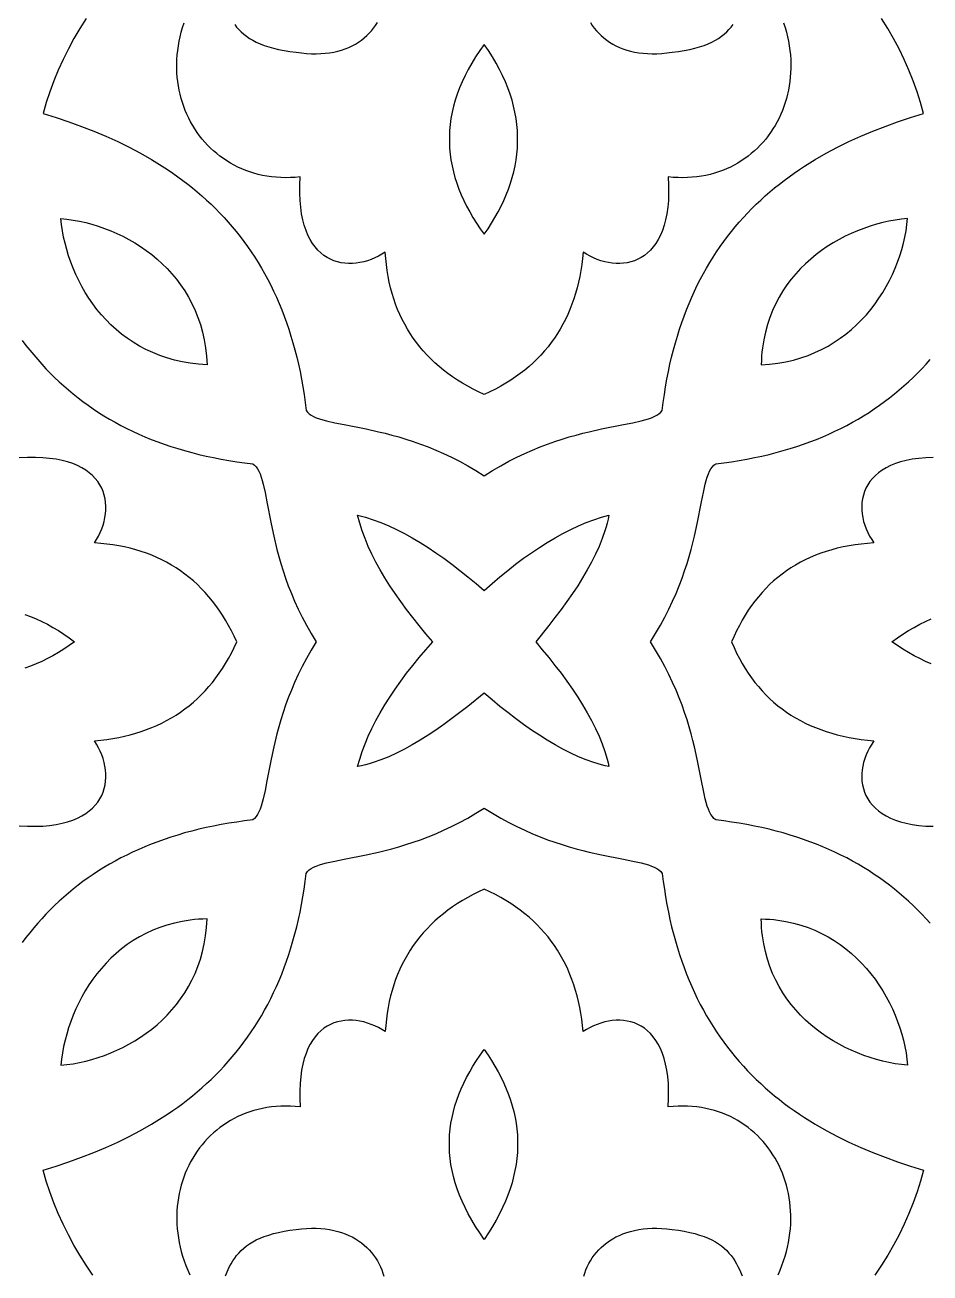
# Model space of a CAD drawing. Extents: x -335 to 335, y -262 to 262.
# Drawn here: x -29.5 to 28.8, y -40.7 to 39.7 of the extents above; entities that cross this region are included whole.
import ezdxf

# ---------------------------------------------------------------- set-up
doc = ezdxf.new("R2010")
doc.units = 0
doc.layers.add('LAYER_1', color=18, linetype='CONTINUOUS')

msp = doc.modelspace()

# ---------------------------------------------------------------- linework, layer by layer
at = {"layer": 'LAYER_1'}
msp.add_lwpolyline([(0.03, 87.47, 0.414214), (-87.47, -0.03, 0.414214), (0.03, -87.53, 0.414214), (87.53, -0.03, 0.414214)], format="xyb", close=True, dxfattribs=at)
for points in [[(-25.568, 40.084), (-25.975, 39.44), (-26.358, 38.784), (-26.718, 38.116), (-27.054, 37.438), (-27.366, 36.752), (-27.652, 36.06), (-27.911, 35.361), (-28.144, 34.66), (-28.349, 33.955), (-27.509, 33.697), (-26.682, 33.422), (-25.872, 33.13), (-25.076, 32.821), (-24.298, 32.494), (-23.536, 32.148), (-22.791, 31.783), (-22.065, 31.399), (-21.357, 30.995), (-20.667, 30.57), (-20.33, 30.349), (-19.998, 30.123), (-19.671, 29.892), (-19.348, 29.655), (-19.031, 29.413), (-18.72, 29.165), (-18.413, 28.911), (-18.112, 28.651), (-17.816, 28.386), (-17.526, 28.114), (-17.241, 27.837), (-16.962, 27.553), (-16.689, 27.263), (-16.421, 26.967), (-16.159, 26.665), (-15.904, 26.356), (-15.654, 26.041), (-15.41, 25.72), (-15.172, 25.391), (-14.94, 25.057), (-14.715, 24.715), (-14.496, 24.367), (-14.283, 24.011), (-14.077, 23.649), (-13.877, 23.28), (-13.684, 22.904), (-13.497, 22.521), (-13.317, 22.13), (-13.144, 21.732), (-12.977, 21.327), (-12.818, 20.914), (-12.666, 20.494), (-12.52, 20.067), (-12.382, 19.631), (-12.251, 19.188), (-12.127, 18.738), (-12.01, 18.279), (-11.901, 17.813), (-11.799, 17.338), (-11.705, 16.856), (-11.618, 16.365), (-11.539, 15.866), (-11.467, 15.359), (-11.404, 14.844), (-11.32, 14.73), (-11.212, 14.627), (-11.081, 14.534), (-10.926, 14.449), (-10.75, 14.371), (-10.553, 14.299), (-10.334, 14.232), (-10.095, 14.169), (-9.56, 14.048), (-8.951, 13.928), (-7.533, 13.649), (-6.735, 13.472), (-6.315, 13.37), (-5.883, 13.257), (-5.438, 13.133), (-4.983, 12.995), (-4.516, 12.843), (-4.04, 12.676), (-3.553, 12.492), (-3.058, 12.29), (-2.555, 12.069), (-2.044, 11.828), (-1.526, 11.566), (-1.002, 11.281), (-0.472, 10.973), (0.063, 10.639), (0.598, 10.973), (1.127, 11.281), (1.65, 11.566), (2.166, 11.828), (2.674, 12.069), (3.174, 12.29), (3.666, 12.492), (4.149, 12.676), (4.621, 12.843), (5.084, 12.995), (5.536, 13.133), (5.976, 13.257), (6.405, 13.37), (6.821, 13.472), (7.613, 13.649), (9.022, 13.928), (9.631, 14.048), (10.169, 14.169), (10.41, 14.232), (10.632, 14.299), (10.835, 14.371), (11.017, 14.449), (11.178, 14.534), (11.318, 14.627), (11.436, 14.73), (11.531, 14.844), (11.594, 15.359), (11.665, 15.866), (11.744, 16.365), (11.83, 16.856), (11.924, 17.338), (12.025, 17.813), (12.133, 18.279), (12.248, 18.738), (12.371, 19.188), (12.5, 19.631), (12.637, 20.067), (12.781, 20.494), (12.931, 20.914), (13.089, 21.327), (13.253, 21.732), (13.424, 22.13), (13.602, 22.521), (13.786, 22.904), (13.977, 23.28), (14.174, 23.649), (14.378, 24.011), (14.588, 24.367), (14.804, 24.715), (15.027, 25.057), (15.256, 25.391), (15.491, 25.72), (15.732, 26.041), (15.979, 26.356), (16.232, 26.665), (16.491, 26.967), (16.755, 27.263), (17.026, 27.553), (17.302, 27.837), (17.583, 28.114), (17.871, 28.386), (18.164, 28.651), (18.462, 28.911), (18.765, 29.165), (19.074, 29.413), (19.389, 29.655), (19.708, 29.892), (20.033, 30.123), (20.362, 30.349), (20.697, 30.57), (21.381, 30.995), (22.084, 31.399), (22.807, 31.783), (23.547, 32.148), (24.306, 32.494), (25.082, 32.821), (25.875, 33.13), (26.684, 33.422), (27.509, 33.697), (28.349, 33.955), (28.156, 34.66), (27.934, 35.361), (27.684, 36.06), (27.407, 36.752), (27.105, 37.438), (26.776, 38.116), (26.423, 38.784), (26.046, 39.44), (25.645, 40.084)], [(19.342, 39.798), (19.437, 39.502), (19.521, 39.205), (19.594, 38.908), (19.656, 38.612), (19.707, 38.317), (19.748, 38.023), (19.778, 37.731), (19.798, 37.44), (19.807, 37.151), (19.806, 36.863), (19.795, 36.578), (19.774, 36.296), (19.744, 36.016), (19.703, 35.74), (19.653, 35.466), (19.594, 35.196), (19.525, 34.93), (19.447, 34.668), (19.36, 34.41), (19.265, 34.157), (19.16, 33.908), (19.047, 33.664), (18.925, 33.425), (18.794, 33.192), (18.656, 32.965), (18.509, 32.743), (18.354, 32.527), (18.191, 32.318), (18.021, 32.116), (17.843, 31.92), (17.657, 31.732), (17.463, 31.551), (17.263, 31.377), (17.055, 31.212), (16.841, 31.054), (16.619, 30.905), (16.39, 30.764), (16.155, 30.633), (15.914, 30.51), (15.665, 30.396), (15.411, 30.293), (15.15, 30.199), (14.884, 30.114), (14.611, 30.041), (14.333, 29.977), (14.049, 29.925), (13.759, 29.883), (13.464, 29.853), (13.164, 29.834), (12.859, 29.827), (12.548, 29.832), (12.233, 29.849), (11.913, 29.879), (11.937, 29.345), (11.939, 28.842), (11.921, 28.369), (11.881, 27.925), (11.823, 27.511), (11.746, 27.124), (11.652, 26.766), (11.541, 26.434), (11.414, 26.13), (11.274, 25.851), (11.119, 25.597), (10.952, 25.368), (10.774, 25.163), (10.584, 24.981), (10.385, 24.823), (10.177, 24.686), (9.961, 24.572), (9.739, 24.478), (9.51, 24.405), (9.276, 24.351), (9.039, 24.317), (8.798, 24.302), (8.555, 24.304), (8.311, 24.324), (8.067, 24.361), (7.824, 24.414), (7.583, 24.482), (7.344, 24.565), (7.108, 24.663), (6.878, 24.775), (6.653, 24.899), (6.434, 25.037), (6.393, 24.634), (6.343, 24.239), (6.283, 23.852), (6.213, 23.472), (6.133, 23.099), (6.043, 22.734), (5.943, 22.377), (5.833, 22.027), (5.713, 21.684), (5.583, 21.349), (5.443, 21.021), (5.292, 20.701), (5.131, 20.388), (4.96, 20.083), (4.779, 19.785), (4.587, 19.494), (4.385, 19.211), (4.172, 18.936), (3.948, 18.668), (3.715, 18.407), (3.47, 18.154), (3.215, 17.909), (2.949, 17.671), (2.672, 17.44), (2.384, 17.217), (2.086, 17.001), (1.776, 16.793), (1.456, 16.592), (1.124, 16.398), (0.782, 16.213), (0.428, 16.034), (0.063, 15.863), (-0.302, 16.034), (-0.656, 16.213), (-1, 16.398), (-1.334, 16.592), (-1.657, 16.793), (-1.969, 17.001), (-2.271, 17.217), (-2.562, 17.44), (-2.843, 17.671), (-3.113, 17.909), (-3.372, 18.154), (-3.621, 18.407), (-3.858, 18.668), (-4.085, 18.936), (-4.302, 19.211), (-4.507, 19.494), (-4.702, 19.785), (-4.886, 20.083), (-5.059, 20.388), (-5.221, 20.701), (-5.372, 21.021), (-5.512, 21.349), (-5.641, 21.684), (-5.76, 22.027), (-5.867, 22.377), (-5.963, 22.734), (-6.048, 23.099), (-6.122, 23.472), (-6.185, 23.852), (-6.237, 24.239), (-6.278, 24.634), (-6.307, 25.037), (-6.526, 24.899), (-6.751, 24.775), (-6.981, 24.663), (-7.217, 24.565), (-7.456, 24.482), (-7.697, 24.414), (-7.94, 24.361), (-8.184, 24.324), (-8.428, 24.304), (-8.671, 24.302), (-8.912, 24.317), (-9.149, 24.351), (-9.383, 24.405), (-9.611, 24.478), (-9.834, 24.572), (-10.05, 24.686), (-10.258, 24.823), (-10.457, 24.981), (-10.646, 25.163), (-10.825, 25.368), (-10.992, 25.597), (-11.146, 25.851), (-11.287, 26.13), (-11.413, 26.434), (-11.524, 26.766), (-11.618, 27.124), (-11.695, 27.511), (-11.754, 27.925), (-11.793, 28.369), (-11.812, 28.842), (-11.81, 29.345), (-11.786, 29.879), (-12.106, 29.849), (-12.422, 29.832), (-12.733, 29.827), (-13.039, 29.834), (-13.34, 29.853), (-13.635, 29.883), (-13.926, 29.925), (-14.211, 29.977), (-14.491, 30.041), (-14.765, 30.114), (-15.033, 30.199), (-15.295, 30.293), (-15.551, 30.396), (-15.801, 30.51), (-16.044, 30.633), (-16.281, 30.764), (-16.512, 30.905), (-16.735, 31.054), (-16.952, 31.212), (-17.162, 31.377), (-17.364, 31.551), (-17.559, 31.732), (-17.747, 31.92), (-17.927, 32.116), (-18.1, 32.318), (-18.264, 32.527), (-18.421, 32.743), (-18.57, 32.965), (-18.71, 33.192), (-18.842, 33.425), (-18.966, 33.664), (-19.081, 33.908), (-19.187, 34.157), (-19.284, 34.41), (-19.372, 34.668), (-19.451, 34.93), (-19.521, 35.196), (-19.581, 35.466), (-19.631, 35.74), (-19.672, 36.016), (-19.703, 36.296), (-19.725, 36.578), (-19.736, 36.863), (-19.736, 37.151), (-19.727, 37.44), (-19.706, 37.731), (-19.676, 38.023), (-19.634, 38.317), (-19.582, 38.612), (-19.518, 38.908), (-19.443, 39.205), (-19.357, 39.502), (-19.26, 39.798)], [(-16.006, 39.689), (-15.879, 39.525), (-15.74, 39.367), (-15.589, 39.215), (-15.425, 39.07), (-15.246, 38.932), (-15.053, 38.8), (-14.842, 38.676), (-14.615, 38.558), (-14.369, 38.449), (-14.103, 38.347), (-13.817, 38.252), (-13.509, 38.166), (-13.179, 38.088), (-12.825, 38.019), (-12.446, 37.958), (-12.041, 37.905), (-11.705, 37.859), (-11.379, 37.827), (-11.062, 37.81), (-10.756, 37.806), (-10.458, 37.815), (-10.171, 37.838), (-9.893, 37.872), (-9.626, 37.92), (-9.368, 37.979), (-9.12, 38.049), (-8.882, 38.13), (-8.653, 38.222), (-8.435, 38.324), (-8.228, 38.436), (-8.03, 38.558), (-7.842, 38.688), (-7.665, 38.827), (-7.497, 38.974), (-7.341, 39.129), (-7.194, 39.292), (-7.058, 39.461), (-6.932, 39.638), (-6.817, 39.82)], [(6.907, 39.82), (7.025, 39.638), (7.153, 39.461), (7.292, 39.292), (7.441, 39.129), (7.6, 38.974), (7.769, 38.827), (7.949, 38.688), (8.139, 38.558), (8.339, 38.436), (8.549, 38.324), (8.769, 38.222), (8.999, 38.13), (9.238, 38.049), (9.488, 37.979), (9.747, 37.92), (10.016, 37.872), (10.295, 37.838), (10.583, 37.815), (10.881, 37.806), (11.189, 37.81), (11.506, 37.827), (11.832, 37.859), (12.168, 37.905), (12.572, 37.958), (12.95, 38.019), (13.303, 38.088), (13.631, 38.166), (13.936, 38.252), (14.219, 38.347), (14.481, 38.449), (14.724, 38.558), (14.948, 38.676), (15.154, 38.8), (15.344, 38.932), (15.518, 39.07), (15.679, 39.215), (15.826, 39.367), (15.961, 39.525), (16.086, 39.689)], [(-29.689, 19.348), (-29.449, 19.031), (-29.202, 18.719), (-28.95, 18.413), (-28.693, 18.112), (-28.429, 17.816), (-28.159, 17.526), (-27.883, 17.241), (-27.601, 16.962), (-27.313, 16.689), (-27.018, 16.421), (-26.717, 16.159), (-26.409, 15.903), (-26.095, 15.653), (-25.775, 15.41), (-25.447, 15.172), (-25.113, 14.94), (-24.772, 14.715), (-24.423, 14.496), (-24.068, 14.283), (-23.706, 14.076), (-23.337, 13.877), (-22.96, 13.683), (-22.576, 13.497), (-22.184, 13.317), (-21.785, 13.144), (-21.378, 12.977), (-20.964, 12.818), (-20.542, 12.665), (-20.112, 12.52), (-19.674, 12.382), (-19.229, 12.251), (-18.775, 12.127), (-18.313, 12.01), (-17.842, 11.901), (-17.364, 11.799), (-16.877, 11.705), (-16.382, 11.618), (-15.878, 11.539), (-15.365, 11.467), (-14.844, 11.404), (-14.73, 11.32), (-14.628, 11.212), (-14.534, 11.081), (-14.449, 10.927), (-14.372, 10.75), (-14.3, 10.553), (-14.234, 10.334), (-14.171, 10.096), (-14.052, 9.56), (-13.935, 8.951), (-13.665, 7.534), (-13.495, 6.735), (-13.289, 5.883), (-13.169, 5.439), (-13.036, 4.983), (-12.89, 4.516), (-12.73, 4.04), (-12.553, 3.553), (-12.358, 3.058), (-12.146, 2.555), (-11.914, 2.044), (-11.661, 1.526), (-11.386, 1.002), (-11.089, 0.472), (-10.767, -0.063), (-11.089, -0.598), (-11.386, -1.127), (-11.661, -1.65), (-11.914, -2.166), (-12.146, -2.674), (-12.358, -3.174), (-12.553, -3.666), (-12.73, -4.149), (-12.89, -4.622), (-13.036, -5.084), (-13.169, -5.536), (-13.289, -5.976), (-13.495, -6.821), (-13.665, -7.613), (-13.935, -9.022), (-14.052, -9.631), (-14.171, -10.169), (-14.234, -10.41), (-14.3, -10.633), (-14.372, -10.835), (-14.449, -11.017), (-14.534, -11.178), (-14.628, -11.318), (-14.73, -11.436), (-14.844, -11.531), (-15.365, -11.594), (-15.878, -11.665), (-16.382, -11.744), (-16.877, -11.83), (-17.364, -11.924), (-17.842, -12.025), (-18.313, -12.133), (-18.775, -12.248), (-19.229, -12.371), (-19.674, -12.501), (-20.112, -12.638), (-20.542, -12.782), (-20.964, -12.932), (-21.378, -13.09), (-21.785, -13.255), (-22.184, -13.426), (-22.576, -13.604), (-22.96, -13.789), (-23.337, -13.98), (-23.706, -14.178), (-24.068, -14.382), (-24.423, -14.593), (-24.772, -14.81), (-25.113, -15.034), (-25.447, -15.263), (-25.775, -15.499), (-26.095, -15.741), (-26.409, -15.989), (-26.717, -16.243), (-27.018, -16.504), (-27.313, -16.77), (-27.601, -17.041), (-27.883, -17.319), (-28.159, -17.602), (-28.429, -17.891), (-28.693, -18.186), (-28.95, -18.486), (-29.202, -18.792), (-29.449, -19.103), (-29.689, -19.419)], [(28.779, -18.186), (28.513, -17.891), (28.242, -17.602), (27.964, -17.319), (27.681, -17.041), (27.391, -16.77), (27.095, -16.504), (26.793, -16.243), (26.484, -15.989), (26.169, -15.741), (25.847, -15.499), (25.519, -15.263), (25.184, -15.034), (24.843, -14.81), (24.494, -14.593), (24.139, -14.382), (23.777, -14.178), (23.408, -13.98), (23.032, -13.789), (22.648, -13.604), (22.258, -13.426), (21.86, -13.255), (21.455, -13.09), (21.042, -12.932), (20.622, -12.782), (20.194, -12.638), (19.759, -12.501), (19.316, -12.371), (18.865, -12.248), (18.407, -12.133), (17.94, -12.025), (17.466, -11.924), (16.983, -11.83), (16.492, -11.744), (15.994, -11.665), (15.486, -11.594), (14.971, -11.531), (14.857, -11.436), (14.754, -11.318), (14.661, -11.178), (14.576, -11.017), (14.498, -10.835), (14.426, -10.633), (14.359, -10.41), (14.296, -10.169), (14.175, -9.631), (14.055, -9.022), (13.776, -7.613), (13.599, -6.821), (13.497, -6.405), (13.384, -5.976), (13.26, -5.536), (13.122, -5.084), (12.97, -4.622), (12.803, -4.149), (12.619, -3.666), (12.417, -3.174), (12.197, -2.674), (11.956, -2.166), (11.693, -1.65), (11.409, -1.127), (11.1, -0.598), (10.767, -0.063), (11.1, 0.472), (11.409, 1.002), (11.693, 1.526), (11.956, 2.044), (12.197, 2.555), (12.417, 3.058), (12.619, 3.553), (12.803, 4.04), (12.97, 4.516), (13.122, 4.983), (13.26, 5.439), (13.384, 5.883), (13.497, 6.315), (13.599, 6.735), (13.776, 7.534), (14.055, 8.951), (14.175, 9.56), (14.296, 10.096), (14.359, 10.334), (14.426, 10.553), (14.498, 10.75), (14.576, 10.927), (14.661, 11.081), (14.754, 11.212), (14.857, 11.32), (14.971, 11.404), (15.486, 11.467), (15.994, 11.539), (16.492, 11.618), (16.983, 11.705), (17.466, 11.799), (17.94, 11.901), (18.407, 12.01), (18.865, 12.127), (19.316, 12.251), (19.759, 12.382), (20.194, 12.52), (20.622, 12.665), (21.042, 12.818), (21.455, 12.977), (21.86, 13.144), (22.258, 13.317), (22.648, 13.497), (23.032, 13.683), (23.408, 13.877), (23.777, 14.076), (24.139, 14.283), (24.494, 14.496), (24.843, 14.715), (25.184, 14.94), (25.519, 15.172), (25.847, 15.41), (26.169, 15.653), (26.484, 15.903), (26.793, 16.159), (27.095, 16.421), (27.391, 16.689), (27.681, 16.962), (27.964, 17.241), (28.242, 17.526), (28.513, 17.816), (28.779, 18.112)], [(-29.879, -11.913), (-29.345, -11.938), (-28.841, -11.94), (-28.368, -11.921), (-27.925, -11.882), (-27.51, -11.823), (-27.124, -11.746), (-26.766, -11.652), (-26.434, -11.541), (-26.129, -11.415), (-25.85, -11.274), (-25.597, -11.119), (-25.368, -10.952), (-25.163, -10.774), (-24.981, -10.584), (-24.823, -10.385), (-24.686, -10.177), (-24.572, -9.961), (-24.478, -9.739), (-24.405, -9.51), (-24.351, -9.276), (-24.317, -9.039), (-24.302, -8.798), (-24.304, -8.556), (-24.324, -8.312), (-24.361, -8.068), (-24.414, -7.824), (-24.482, -7.583), (-24.566, -7.344), (-24.664, -7.109), (-24.775, -6.878), (-24.9, -6.653), (-25.037, -6.434), (-24.635, -6.393), (-24.24, -6.343), (-23.852, -6.283), (-23.472, -6.213), (-23.1, -6.133), (-22.735, -6.043), (-22.377, -5.943), (-22.027, -5.833), (-21.684, -5.713), (-21.349, -5.583), (-21.021, -5.443), (-20.701, -5.292), (-20.388, -5.131), (-20.082, -4.96), (-19.785, -4.779), (-19.494, -4.587), (-19.211, -4.384), (-18.936, -4.172), (-18.668, -3.948), (-18.407, -3.714), (-18.154, -3.47), (-17.908, -3.214), (-17.67, -2.948), (-17.44, -2.672), (-17.216, -2.384), (-17.001, -2.085), (-16.792, -1.776), (-16.592, -1.456), (-16.398, -1.124), (-16.212, -0.782), (-16.034, -0.428), (-15.863, -0.063), (-16.034, 0.302), (-16.212, 0.656), (-16.398, 1), (-16.592, 1.334), (-16.792, 1.657), (-17.001, 1.969), (-17.216, 2.271), (-17.44, 2.562), (-17.67, 2.843), (-17.908, 3.113), (-18.154, 3.372), (-18.407, 3.621), (-18.668, 3.858), (-18.936, 4.085), (-19.211, 4.302), (-19.494, 4.507), (-19.785, 4.702), (-20.082, 4.886), (-20.388, 5.059), (-20.701, 5.221), (-21.021, 5.372), (-21.349, 5.512), (-21.684, 5.641), (-22.027, 5.76), (-22.377, 5.867), (-22.735, 5.963), (-23.1, 6.048), (-23.472, 6.122), (-23.852, 6.185), (-24.24, 6.237), (-24.635, 6.278), (-25.037, 6.307), (-24.9, 6.526), (-24.775, 6.751), (-24.664, 6.981), (-24.566, 7.217), (-24.482, 7.456), (-24.414, 7.697), (-24.361, 7.94), (-24.324, 8.184), (-24.304, 8.428), (-24.302, 8.671), (-24.317, 8.912), (-24.351, 9.149), (-24.405, 9.383), (-24.478, 9.611), (-24.572, 9.834), (-24.686, 10.05), (-24.823, 10.258), (-24.981, 10.457), (-25.163, 10.646), (-25.368, 10.825), (-25.597, 10.992), (-25.85, 11.146), (-26.129, 11.287), (-26.434, 11.413), (-26.766, 11.524), (-27.124, 11.618), (-27.51, 11.695), (-27.925, 11.754), (-28.368, 11.793), (-28.841, 11.812), (-29.345, 11.81), (-29.879, 11.786)], [(28.967, 11.812), (28.493, 11.793), (28.047, 11.754), (27.63, 11.695), (27.241, 11.618), (26.879, 11.524), (26.544, 11.413), (26.235, 11.287), (25.952, 11.146), (25.695, 10.992), (25.462, 10.825), (25.253, 10.646), (25.068, 10.457), (24.906, 10.258), (24.766, 10.05), (24.649, 9.834), (24.553, 9.611), (24.478, 9.383), (24.423, 9.149), (24.388, 8.912), (24.373, 8.671), (24.376, 8.428), (24.398, 8.184), (24.437, 7.94), (24.494, 7.697), (24.567, 7.456), (24.656, 7.217), (24.761, 6.981), (24.881, 6.751), (25.016, 6.526), (25.164, 6.307), (24.75, 6.278), (24.344, 6.237), (23.947, 6.185), (23.557, 6.122), (23.176, 6.048), (22.803, 5.963), (22.439, 5.867), (22.082, 5.76), (21.734, 5.641), (21.394, 5.512), (21.062, 5.372), (20.738, 5.221), (20.423, 5.059), (20.116, 4.886), (19.817, 4.702), (19.526, 4.507), (19.243, 4.302), (18.969, 4.085), (18.703, 3.858), (18.445, 3.621), (18.195, 3.372), (17.954, 3.113), (17.72, 2.843), (17.495, 2.562), (17.278, 2.271), (17.07, 1.969), (16.869, 1.657), (16.677, 1.334), (16.493, 1), (16.317, 0.656), (16.149, 0.302), (15.99, -0.063), (16.149, -0.428), (16.317, -0.782), (16.493, -1.124), (16.677, -1.456), (16.869, -1.776), (17.07, -2.085), (17.278, -2.384), (17.495, -2.672), (17.72, -2.948), (17.954, -3.214), (18.195, -3.47), (18.445, -3.714), (18.703, -3.948), (18.969, -4.172), (19.243, -4.384), (19.526, -4.587), (19.817, -4.779), (20.116, -4.96), (20.423, -5.131), (20.738, -5.292), (21.062, -5.443), (21.394, -5.583), (21.734, -5.713), (22.082, -5.833), (22.439, -5.943), (22.803, -6.043), (23.176, -6.133), (23.557, -6.213), (23.947, -6.283), (24.344, -6.343), (24.75, -6.393), (25.164, -6.434), (25.016, -6.653), (24.881, -6.878), (24.761, -7.109), (24.656, -7.344), (24.567, -7.583), (24.494, -7.824), (24.437, -8.068), (24.398, -8.312), (24.376, -8.556), (24.373, -8.798), (24.388, -9.039), (24.423, -9.276), (24.478, -9.51), (24.553, -9.739), (24.649, -9.961), (24.766, -10.177), (24.906, -10.385), (25.068, -10.584), (25.253, -10.774), (25.462, -10.952), (25.695, -11.119), (25.952, -11.274), (26.235, -11.415), (26.544, -11.541), (26.879, -11.652), (27.241, -11.746), (27.63, -11.823), (28.047, -11.882), (28.493, -11.921), (28.967, -11.94)], [(-29.516, 1.701), (-29.152, 1.567), (-28.789, 1.416), (-28.429, 1.25), (-28.071, 1.069), (-27.714, 0.872), (-27.36, 0.66), (-27.008, 0.433), (-26.659, 0.192), (-26.311, -0.063), (-26.659, -0.308), (-27.008, -0.538), (-27.36, -0.755), (-27.714, -0.957), (-28.071, -1.145), (-28.429, -1.319), (-28.789, -1.478), (-29.152, -1.622), (-29.516, -1.751)], [(28.842, -1.478), (28.477, -1.319), (28.114, -1.145), (27.751, -0.957), (27.39, -0.755), (27.03, -0.538), (26.67, -0.308), (26.311, -0.063), (26.67, 0.192), (27.03, 0.433), (27.39, 0.66), (27.751, 0.872), (28.114, 1.069), (28.477, 1.25), (28.842, 1.416)], [(-25.141, -40.84), (-25.568, -40.211), (-25.975, -39.568), (-26.358, -38.911), (-26.718, -38.243), (-27.054, -37.566), (-27.366, -36.88), (-27.652, -36.187), (-27.911, -35.489), (-28.144, -34.787), (-28.349, -34.083), (-27.509, -33.824), (-26.682, -33.549), (-25.872, -33.257), (-25.076, -32.948), (-24.298, -32.621), (-23.536, -32.276), (-22.791, -31.911), (-22.065, -31.527), (-21.357, -31.122), (-20.667, -30.697), (-20.33, -30.477), (-19.998, -30.251), (-19.671, -30.02), (-19.348, -29.783), (-19.031, -29.54), (-18.72, -29.292), (-18.413, -29.038), (-18.112, -28.779), (-17.816, -28.513), (-17.526, -28.242), (-17.241, -27.964), (-16.962, -27.681), (-16.689, -27.391), (-16.421, -27.095), (-16.159, -26.792), (-15.904, -26.484), (-15.654, -26.169), (-15.41, -25.847), (-15.172, -25.519), (-14.94, -25.184), (-14.715, -24.843), (-14.496, -24.494), (-14.283, -24.139), (-14.077, -23.777), (-13.877, -23.408), (-13.684, -23.031), (-13.497, -22.648), (-13.317, -22.258), (-13.144, -21.86), (-12.977, -21.455), (-12.818, -21.042), (-12.666, -20.622), (-12.52, -20.194), (-12.382, -19.759), (-12.251, -19.316), (-12.127, -18.865), (-12.01, -18.407), (-11.901, -17.94), (-11.799, -17.466), (-11.705, -16.983), (-11.618, -16.492), (-11.539, -15.994), (-11.467, -15.486), (-11.404, -14.971), (-11.32, -14.857), (-11.212, -14.754), (-11.081, -14.661), (-10.926, -14.576), (-10.75, -14.498), (-10.553, -14.427), (-10.334, -14.36), (-10.095, -14.296), (-9.56, -14.176), (-8.951, -14.055), (-7.533, -13.777), (-6.735, -13.6), (-6.315, -13.497), (-5.883, -13.385), (-5.438, -13.26), (-4.983, -13.122), (-4.516, -12.971), (-4.04, -12.803), (-3.553, -12.619), (-3.058, -12.418), (-2.555, -12.197), (-2.044, -11.956), (-1.526, -11.694), (-1.002, -11.409), (-0.472, -11.1), (0.063, -10.767), (0.598, -11.1), (1.127, -11.409), (1.65, -11.694), (2.166, -11.956), (2.674, -12.197), (3.174, -12.418), (3.666, -12.619), (4.149, -12.803), (4.621, -12.971), (5.084, -13.122), (5.536, -13.26), (5.976, -13.385), (6.405, -13.497), (6.821, -13.6), (7.613, -13.777), (9.022, -14.055), (9.631, -14.176), (10.169, -14.296), (10.41, -14.36), (10.632, -14.427), (10.835, -14.498), (11.017, -14.576), (11.178, -14.661), (11.318, -14.754), (11.436, -14.857), (11.531, -14.971), (11.594, -15.486), (11.665, -15.994), (11.744, -16.492), (11.83, -16.983), (11.924, -17.466), (12.025, -17.94), (12.133, -18.407), (12.248, -18.865), (12.371, -19.316), (12.5, -19.759), (12.637, -20.194), (12.781, -20.622), (12.931, -21.042), (13.089, -21.455), (13.253, -21.86), (13.424, -22.258), (13.602, -22.648), (13.786, -23.031), (13.977, -23.408), (14.174, -23.777), (14.378, -24.139), (14.588, -24.494), (14.804, -24.843), (15.027, -25.184), (15.256, -25.519), (15.491, -25.847), (15.732, -26.169), (15.979, -26.484), (16.232, -26.792), (16.491, -27.095), (16.755, -27.391), (17.026, -27.681), (17.302, -27.964), (17.583, -28.242), (17.871, -28.513), (18.164, -28.779), (18.462, -29.038), (18.765, -29.292), (19.074, -29.54), (19.389, -29.783), (19.708, -30.02), (20.033, -30.251), (20.362, -30.477), (20.697, -30.697), (21.381, -31.122), (22.084, -31.527), (22.807, -31.911), (23.547, -32.276), (24.306, -32.621), (25.082, -32.948), (25.875, -33.257), (26.684, -33.549), (27.509, -33.824), (28.349, -34.083), (28.156, -34.787), (27.934, -35.489), (27.684, -36.187), (27.407, -36.88), (27.105, -37.566), (26.776, -38.243), (26.423, -38.911), (26.046, -39.568), (25.645, -40.211), (25.222, -40.84)], [(18.987, -40.815), (19.117, -40.519), (19.235, -40.223), (19.342, -39.926), (19.437, -39.629), (19.521, -39.332), (19.594, -39.036), (19.656, -38.74), (19.707, -38.445), (19.748, -38.151), (19.778, -37.858), (19.798, -37.567), (19.807, -37.278), (19.806, -36.991), (19.795, -36.706), (19.774, -36.423), (19.744, -36.144), (19.703, -35.867), (19.653, -35.594), (19.594, -35.324), (19.525, -35.058), (19.447, -34.796), (19.36, -34.538), (19.265, -34.284), (19.16, -34.035), (19.047, -33.791), (18.925, -33.553), (18.794, -33.32), (18.656, -33.092), (18.509, -32.87), (18.354, -32.655), (18.191, -32.446), (18.021, -32.243), (17.843, -32.048), (17.657, -31.859), (17.463, -31.678), (17.263, -31.505), (17.055, -31.339), (16.841, -31.182), (16.619, -31.032), (16.39, -30.892), (16.155, -30.76), (15.914, -30.637), (15.665, -30.524), (15.411, -30.42), (15.15, -30.326), (14.884, -30.242), (14.611, -30.168), (14.333, -30.104), (14.049, -30.052), (13.759, -30.01), (13.464, -29.98), (13.164, -29.961), (12.859, -29.954), (12.548, -29.959), (12.233, -29.976), (11.913, -30.006), (11.937, -29.472), (11.939, -28.969), (11.921, -28.496), (11.881, -28.052), (11.823, -27.638), (11.746, -27.251), (11.652, -26.893), (11.541, -26.562), (11.414, -26.257), (11.274, -25.978), (11.119, -25.724), (10.952, -25.495), (10.774, -25.29), (10.584, -25.109), (10.385, -24.95), (10.177, -24.814), (9.961, -24.699), (9.739, -24.605), (9.51, -24.532), (9.276, -24.479), (9.039, -24.445), (8.798, -24.429), (8.555, -24.431), (8.311, -24.451), (8.067, -24.488), (7.824, -24.541), (7.583, -24.609), (7.344, -24.693), (7.108, -24.791), (6.878, -24.902), (6.653, -25.027), (6.434, -25.164), (6.393, -24.762), (6.343, -24.367), (6.283, -23.979), (6.213, -23.599), (6.133, -23.227), (6.043, -22.862), (5.943, -22.504), (5.833, -22.154), (5.713, -21.811), (5.583, -21.476), (5.443, -21.148), (5.292, -20.828), (5.131, -20.515), (4.96, -20.21), (4.779, -19.912), (4.587, -19.622), (4.385, -19.339), (4.172, -19.063), (3.948, -18.795), (3.715, -18.535), (3.47, -18.282), (3.215, -18.036), (2.949, -17.798), (2.672, -17.567), (2.384, -17.344), (2.086, -17.128), (1.776, -16.92), (1.456, -16.719), (1.124, -16.526), (0.782, -16.34), (0.428, -16.161), (0.063, -15.99), (-0.302, -16.161), (-0.656, -16.34), (-1, -16.526), (-1.334, -16.719), (-1.657, -16.92), (-1.969, -17.128), (-2.271, -17.344), (-2.562, -17.567), (-2.843, -17.798), (-3.113, -18.036), (-3.372, -18.282), (-3.621, -18.535), (-3.858, -18.795), (-4.085, -19.063), (-4.302, -19.339), (-4.507, -19.622), (-4.702, -19.912), (-4.886, -20.21), (-5.059, -20.515), (-5.221, -20.828), (-5.372, -21.148), (-5.512, -21.476), (-5.641, -21.811), (-5.76, -22.154), (-5.867, -22.504), (-5.963, -22.862), (-6.048, -23.227), (-6.122, -23.599), (-6.185, -23.979), (-6.237, -24.367), (-6.278, -24.762), (-6.307, -25.164), (-6.526, -25.027), (-6.751, -24.902), (-6.981, -24.791), (-7.217, -24.693), (-7.456, -24.609), (-7.697, -24.541), (-7.94, -24.488), (-8.184, -24.451), (-8.428, -24.431), (-8.671, -24.429), (-8.912, -24.445), (-9.149, -24.479), (-9.383, -24.532), (-9.611, -24.605), (-9.834, -24.699), (-10.05, -24.814), (-10.258, -24.95), (-10.457, -25.109), (-10.646, -25.29), (-10.825, -25.495), (-10.992, -25.724), (-11.146, -25.978), (-11.287, -26.257), (-11.413, -26.562), (-11.524, -26.893), (-11.618, -27.251), (-11.695, -27.638), (-11.754, -28.052), (-11.793, -28.496), (-11.812, -28.969), (-11.81, -29.472), (-11.786, -30.006), (-12.106, -29.976), (-12.422, -29.959), (-12.733, -29.954), (-13.039, -29.961), (-13.34, -29.98), (-13.635, -30.01), (-13.926, -30.052), (-14.211, -30.104), (-14.491, -30.168), (-14.765, -30.242), (-15.033, -30.326), (-15.295, -30.42), (-15.551, -30.524), (-15.801, -30.637), (-16.044, -30.76), (-16.281, -30.892), (-16.512, -31.032), (-16.735, -31.182), (-16.952, -31.339), (-17.162, -31.505), (-17.364, -31.678), (-17.559, -31.859), (-17.747, -32.048), (-17.927, -32.243), (-18.1, -32.446), (-18.264, -32.655), (-18.421, -32.87), (-18.57, -33.092), (-18.71, -33.32), (-18.842, -33.553), (-18.966, -33.791), (-19.081, -34.035), (-19.187, -34.284), (-19.284, -34.538), (-19.372, -34.796), (-19.451, -35.058), (-19.521, -35.324), (-19.581, -35.594), (-19.631, -35.867), (-19.672, -36.144), (-19.703, -36.423), (-19.725, -36.706), (-19.736, -36.991), (-19.736, -37.278), (-19.727, -37.567), (-19.706, -37.858), (-19.676, -38.151), (-19.634, -38.445), (-19.582, -38.74), (-19.518, -39.036), (-19.443, -39.332), (-19.357, -39.629), (-19.26, -39.926), (-19.151, -40.223), (-19.03, -40.519), (-18.897, -40.815)], [(-16.597, -40.891), (-16.427, -40.491), (-16.333, -40.298), (-16.232, -40.111), (-16.124, -39.929), (-16.006, -39.753), (-15.879, -39.583), (-15.74, -39.419), (-15.589, -39.261), (-15.425, -39.11), (-15.246, -38.966), (-15.053, -38.83), (-14.842, -38.7), (-14.615, -38.578), (-14.369, -38.464), (-14.103, -38.358), (-13.817, -38.261), (-13.509, -38.172), (-13.179, -38.091), (-12.825, -38.02), (-12.446, -37.958), (-12.041, -37.905), (-11.705, -37.865), (-11.379, -37.839), (-11.062, -37.827), (-10.756, -37.828), (-10.458, -37.843), (-10.171, -37.87), (-9.893, -37.91), (-9.626, -37.962), (-9.368, -38.025), (-9.12, -38.1), (-8.882, -38.185), (-8.653, -38.281), (-8.435, -38.387), (-8.228, -38.503), (-8.03, -38.628), (-7.842, -38.762), (-7.665, -38.904), (-7.497, -39.054), (-7.341, -39.212), (-7.194, -39.378), (-7.058, -39.55), (-6.932, -39.729), (-6.817, -39.914), (-6.713, -40.105), (-6.618, -40.301), (-6.535, -40.502), (-6.462, -40.708), (-6.4, -40.918)], [(6.475, -40.918), (6.54, -40.708), (6.616, -40.502), (6.702, -40.301), (6.799, -40.105), (6.907, -39.914), (7.025, -39.729), (7.153, -39.55), (7.292, -39.378), (7.441, -39.212), (7.6, -39.054), (7.769, -38.904), (7.949, -38.762), (8.139, -38.628), (8.339, -38.503), (8.549, -38.387), (8.769, -38.281), (8.999, -38.185), (9.238, -38.1), (9.488, -38.025), (9.747, -37.962), (10.016, -37.91), (10.295, -37.87), (10.583, -37.843), (10.881, -37.828), (11.189, -37.827), (11.506, -37.839), (11.832, -37.865), (12.168, -37.905), (12.572, -37.958), (12.95, -38.02), (13.303, -38.091), (13.631, -38.172), (13.936, -38.261), (14.219, -38.358), (14.481, -38.464), (14.724, -38.578), (14.948, -38.7), (15.154, -38.83), (15.344, -38.966), (15.518, -39.11), (15.679, -39.261), (15.826, -39.419), (15.961, -39.583), (16.086, -39.753), (16.2, -39.929), (16.307, -40.111), (16.405, -40.298), (16.498, -40.491), (16.668, -40.891)]]:
    msp.add_lwpolyline(points, dxfattribs=at)
for points in [[(0.063, 26.183), (0.308, 26.542), (0.538, 26.903), (0.755, 27.265), (0.957, 27.629), (1.146, 27.994), (1.319, 28.36), (1.478, 28.728), (1.623, 29.098), (1.752, 29.469), (1.865, 29.841), (1.964, 30.215), (2.046, 30.591), (2.113, 30.968), (2.163, 31.346), (2.197, 31.726), (2.214, 32.108), (2.215, 32.491), (2.198, 32.875), (2.164, 33.261), (2.113, 33.649), (2.044, 34.038), (1.958, 34.428), (1.853, 34.82), (1.73, 35.214), (1.589, 35.609), (1.429, 36.005), (1.249, 36.403), (1.051, 36.802), (0.834, 37.203), (0.597, 37.606), (0.34, 38.01), (0.063, 38.415), (-0.225, 38.01), (-0.492, 37.606), (-0.739, 37.203), (-0.966, 36.802), (-1.173, 36.403), (-1.36, 36.005), (-1.527, 35.609), (-1.675, 35.214), (-1.803, 34.82), (-1.913, 34.428), (-2.003, 34.038), (-2.076, 33.649), (-2.129, 33.261), (-2.165, 32.875), (-2.182, 32.491), (-2.182, 32.108), (-2.165, 31.726), (-2.13, 31.346), (-2.077, 30.968), (-2.008, 30.591), (-1.923, 30.215), (-1.82, 29.841), (-1.702, 29.469), (-1.567, 29.098), (-1.417, 28.728), (-1.25, 28.36), (-1.069, 27.994), (-0.872, 27.629), (-0.66, 27.265), (-0.434, 26.903), (-0.192, 26.542)], [(-27.202, 27.203), (-26.806, 27.159), (-26.406, 27.1), (-26.004, 27.024), (-25.6, 26.933), (-25.196, 26.827), (-24.793, 26.704), (-24.391, 26.565), (-23.991, 26.41), (-23.595, 26.239), (-23.204, 26.053), (-22.818, 25.85), (-22.439, 25.63), (-22.067, 25.395), (-21.704, 25.143), (-21.35, 24.875), (-21.007, 24.591), (-20.676, 24.29), (-20.357, 23.972), (-20.052, 23.639), (-19.761, 23.288), (-19.486, 22.921), (-19.227, 22.537), (-18.986, 22.137), (-18.764, 21.72), (-18.561, 21.286), (-18.379, 20.835), (-18.218, 20.368), (-18.08, 19.883), (-17.966, 19.381), (-17.876, 18.863), (-17.812, 18.327), (-17.774, 17.774), (-18.327, 17.812), (-18.863, 17.876), (-19.382, 17.966), (-19.883, 18.08), (-20.368, 18.218), (-20.836, 18.379), (-21.286, 18.561), (-21.72, 18.764), (-22.137, 18.986), (-22.538, 19.227), (-22.921, 19.486), (-23.288, 19.761), (-23.639, 20.051), (-23.973, 20.357), (-24.29, 20.676), (-24.591, 21.007), (-24.875, 21.35), (-25.143, 21.704), (-25.395, 22.067), (-25.63, 22.439), (-25.85, 22.818), (-26.053, 23.204), (-26.239, 23.595), (-26.41, 23.991), (-26.565, 24.391), (-26.703, 24.793), (-26.826, 25.197), (-26.933, 25.601), (-27.024, 26.005), (-27.099, 26.407), (-27.159, 26.807)], [(27.33, 27.203), (26.934, 27.159), (26.533, 27.1), (26.129, 27.024), (25.723, 26.933), (25.317, 26.827), (24.91, 26.704), (24.505, 26.565), (24.101, 26.41), (23.702, 26.239), (23.306, 26.053), (22.916, 25.85), (22.533, 25.63), (22.157, 25.395), (21.791, 25.143), (21.433, 24.875), (21.087, 24.591), (20.753, 24.29), (20.432, 23.972), (20.124, 23.639), (19.832, 23.288), (19.557, 22.921), (19.298, 22.537), (19.058, 22.137), (18.837, 21.72), (18.637, 21.286), (18.459, 20.835), (18.303, 20.368), (18.171, 19.883), (18.064, 19.381), (17.982, 18.863), (17.951, 18.597), (17.928, 18.327), (17.911, 18.053), (17.901, 17.774), (18.443, 17.812), (18.969, 17.876), (19.479, 17.966), (19.974, 18.08), (20.452, 18.218), (20.915, 18.379), (21.363, 18.561), (21.794, 18.764), (22.209, 18.986), (22.609, 19.227), (22.992, 19.486), (23.36, 19.761), (23.712, 20.051), (24.047, 20.357), (24.367, 20.676), (24.671, 21.007), (24.958, 21.35), (25.23, 21.704), (25.485, 22.067), (25.725, 22.439), (25.948, 22.818), (26.155, 23.204), (26.346, 23.595), (26.52, 23.991), (26.679, 24.391), (26.821, 24.793), (26.946, 25.197), (27.056, 25.601), (27.149, 26.005), (27.226, 26.407), (27.286, 26.807)], [(8.09, -8.091), (7.851, -8.039), (7.61, -7.979), (7.123, -7.836), (6.633, -7.663), (6.137, -7.462), (5.638, -7.234), (5.136, -6.98), (4.632, -6.703), (4.125, -6.403), (3.617, -6.082), (3.107, -5.742), (2.598, -5.384), (2.088, -5.009), (1.58, -4.62), (1.072, -4.217), (0.567, -3.802), (0.063, -3.376), (-0.982, -4.217), (-1.501, -4.62), (-2.017, -5.009), (-2.531, -5.384), (-3.043, -5.742), (-3.553, -6.082), (-4.061, -6.403), (-4.568, -6.703), (-5.074, -6.98), (-5.578, -7.234), (-6.082, -7.462), (-6.585, -7.663), (-7.087, -7.836), (-7.338, -7.911), (-7.589, -7.979), (-7.839, -8.039), (-8.09, -8.091), (-7.957, -7.61), (-7.799, -7.124), (-7.614, -6.633), (-7.405, -6.138), (-7.173, -5.639), (-6.917, -5.137), (-6.639, -4.632), (-6.339, -4.125), (-6.018, -3.617), (-5.677, -3.107), (-5.316, -2.598), (-4.937, -2.088), (-4.54, -1.58), (-4.126, -1.072), (-3.695, -0.567), (-3.249, -0.063), (-3.695, 0.461), (-4.126, 0.982), (-4.54, 1.501), (-4.937, 2.017), (-5.316, 2.531), (-5.677, 3.043), (-6.018, 3.553), (-6.339, 4.061), (-6.639, 4.568), (-6.917, 5.074), (-7.173, 5.578), (-7.405, 6.082), (-7.614, 6.585), (-7.799, 7.087), (-7.957, 7.589), (-8.09, 8.091), (-7.589, 7.958), (-7.087, 7.799), (-6.585, 7.615), (-6.082, 7.406), (-5.578, 7.173), (-5.074, 6.917), (-4.568, 6.639), (-4.061, 6.339), (-3.553, 6.018), (-3.043, 5.677), (-2.531, 5.316), (-2.017, 4.937), (-1.501, 4.54), (-0.982, 4.126), (-0.461, 3.695), (0.063, 3.249), (0.567, 3.695), (1.072, 4.126), (1.58, 4.54), (2.088, 4.937), (2.598, 5.316), (3.107, 5.677), (3.617, 6.018), (4.125, 6.339), (4.632, 6.639), (5.136, 6.917), (5.638, 7.173), (6.137, 7.406), (6.633, 7.615), (7.123, 7.799), (7.61, 7.958), (8.09, 8.091), (8.038, 7.84), (7.979, 7.589), (7.911, 7.338), (7.836, 7.087), (7.663, 6.585), (7.462, 6.082), (7.233, 5.578), (6.98, 5.074), (6.703, 4.568), (6.403, 4.061), (6.082, 3.553), (5.742, 3.043), (5.384, 2.531), (5.009, 2.017), (4.62, 1.501), (4.217, 0.982), (3.377, -0.063), (3.802, -0.567), (4.217, -1.072), (4.62, -1.58), (5.009, -2.088), (5.384, -2.598), (5.742, -3.107), (6.082, -3.617), (6.403, -4.125), (6.703, -4.632), (6.98, -5.137), (7.233, -5.639), (7.462, -6.138), (7.663, -6.633), (7.836, -7.124), (7.979, -7.61), (8.038, -7.851)], [(-27.202, -27.33), (-26.806, -27.287), (-26.406, -27.227), (-26.004, -27.152), (-25.6, -27.061), (-25.196, -26.954), (-24.793, -26.831), (-24.391, -26.693), (-23.991, -26.538), (-23.595, -26.367), (-23.204, -26.18), (-22.818, -25.977), (-22.439, -25.758), (-22.067, -25.522), (-21.704, -25.271), (-21.35, -25.003), (-21.007, -24.718), (-20.676, -24.417), (-20.357, -24.1), (-20.052, -23.766), (-19.761, -23.416), (-19.486, -23.049), (-19.227, -22.665), (-18.986, -22.264), (-18.764, -21.847), (-18.561, -21.413), (-18.379, -20.962), (-18.218, -20.495), (-18.08, -20.01), (-17.966, -19.509), (-17.876, -18.99), (-17.812, -18.454), (-17.774, -17.901), (-18.053, -17.911), (-18.327, -17.928), (-18.597, -17.951), (-18.863, -17.982), (-19.382, -18.063), (-19.883, -18.171), (-20.368, -18.303), (-20.836, -18.458), (-21.286, -18.637), (-21.72, -18.837), (-22.137, -19.058), (-22.538, -19.298), (-22.921, -19.556), (-23.288, -19.832), (-23.639, -20.124), (-23.973, -20.431), (-24.29, -20.752), (-24.591, -21.087), (-24.875, -21.433), (-25.143, -21.79), (-25.395, -22.157), (-25.63, -22.533), (-25.85, -22.916), (-26.053, -23.306), (-26.239, -23.701), (-26.41, -24.101), (-26.565, -24.504), (-26.703, -24.91), (-26.826, -25.316), (-26.933, -25.723), (-27.024, -26.129), (-27.099, -26.533), (-27.159, -26.934)], [(27.33, -27.33), (26.934, -27.287), (26.533, -27.227), (26.129, -27.152), (25.723, -27.061), (25.317, -26.954), (24.91, -26.831), (24.505, -26.693), (24.101, -26.538), (23.702, -26.367), (23.306, -26.18), (22.916, -25.977), (22.533, -25.758), (22.157, -25.522), (21.791, -25.271), (21.433, -25.003), (21.087, -24.718), (20.753, -24.417), (20.432, -24.1), (20.124, -23.766), (19.832, -23.416), (19.557, -23.049), (19.298, -22.665), (19.058, -22.264), (18.837, -21.847), (18.637, -21.413), (18.459, -20.962), (18.303, -20.495), (18.171, -20.01), (18.064, -19.509), (17.982, -18.99), (17.951, -18.724), (17.928, -18.454), (17.911, -18.18), (17.901, -17.901), (18.174, -17.911), (18.443, -17.928), (18.708, -17.951), (18.969, -17.982), (19.479, -18.063), (19.974, -18.171), (20.452, -18.303), (20.915, -18.458), (21.363, -18.637), (21.794, -18.837), (22.209, -19.058), (22.609, -19.298), (22.992, -19.556), (23.36, -19.832), (23.712, -20.124), (24.047, -20.431), (24.367, -20.752), (24.671, -21.087), (24.958, -21.433), (25.23, -21.79), (25.485, -22.157), (25.725, -22.533), (25.948, -22.916), (26.155, -23.306), (26.346, -23.701), (26.52, -24.101), (26.679, -24.504), (26.821, -24.91), (26.946, -25.316), (27.056, -25.723), (27.149, -26.129), (27.226, -26.533), (27.286, -26.934)], [(0.063, -26.311), (0.308, -26.669), (0.538, -27.029), (0.755, -27.389), (0.957, -27.751), (1.146, -28.113), (1.319, -28.477), (1.478, -28.841), (1.623, -29.207), (1.752, -29.575), (1.865, -29.943), (1.964, -30.313), (2.046, -30.685), (2.113, -31.058), (2.163, -31.433), (2.197, -31.809), (2.214, -32.188), (2.215, -32.568), (2.198, -32.95), (2.164, -33.334), (2.113, -33.72), (2.044, -34.109), (1.958, -34.499), (1.853, -34.892), (1.73, -35.287), (1.589, -35.685), (1.429, -36.085), (1.249, -36.488), (1.051, -36.893), (0.834, -37.301), (0.597, -37.712), (0.34, -38.126), (0.063, -38.542), (-0.225, -38.126), (-0.492, -37.712), (-0.739, -37.301), (-0.966, -36.893), (-1.173, -36.488), (-1.36, -36.085), (-1.527, -35.685), (-1.675, -35.287), (-1.803, -34.892), (-1.913, -34.499), (-2.003, -34.109), (-2.076, -33.72), (-2.129, -33.334), (-2.165, -32.95), (-2.182, -32.568), (-2.182, -32.188), (-2.165, -31.809), (-2.13, -31.433), (-2.077, -31.058), (-2.008, -30.685), (-1.923, -30.313), (-1.82, -29.943), (-1.702, -29.575), (-1.567, -29.207), (-1.417, -28.841), (-1.25, -28.477), (-1.069, -28.113), (-0.872, -27.751), (-0.66, -27.389), (-0.434, -27.029), (-0.192, -26.669)]]:
    msp.add_lwpolyline(points, close=True, dxfattribs=at)

doc.saveas('drawing.dxf')
